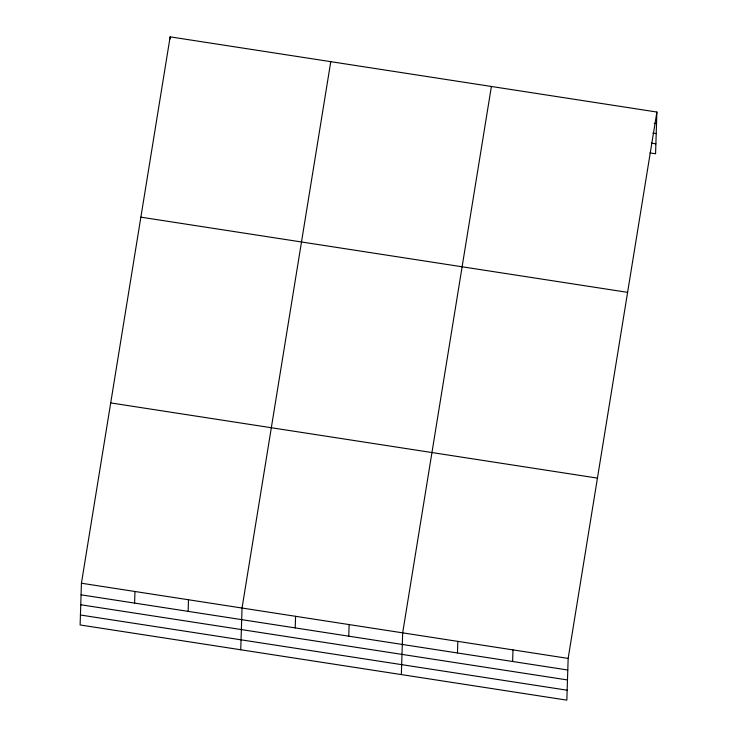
<?xml version="1.0" encoding="UTF-8"?>
<svg xmlns="http://www.w3.org/2000/svg" width="737" height="737" viewBox="0 0 737 737"><rect width="100%" height="100%" fill="white"/><g stroke="black" fill="none" stroke-linecap="round" stroke-linejoin="round"><path stroke-width="1.11" d="M81.429 583.225L80.112 624.958L566.845 700.15L568.153 658.417L656.888 112.042L170.155 36.85L81.429 583.225L568.153 658.417M134.604 603.087L134.963 591.498M170.09 38.96L170.155 36.85M188.138 611.36L188.506 599.761M240.732 649.767L242.049 608.034L330.775 61.668M295.224 627.906L295.583 616.307M348.758 636.178L349.126 624.58M401.352 674.585L402.669 632.853L491.395 86.478M457.465 652.973L457.824 641.374M512.63 661.494L512.989 649.896M656.888 112.042L655.571 153.775L649.942 152.909M654.272 123.291L656.52 123.641M652.835 133.065L656.206 133.59M651.379 143.135L655.884 143.835M140.878 217.157L627.602 292.349M110.707 402.918L597.431 478.11M81.061 594.823L567.785 670.016M80.748 604.764L567.481 679.956M80.425 615.008L567.158 690.21"/></g></svg>
